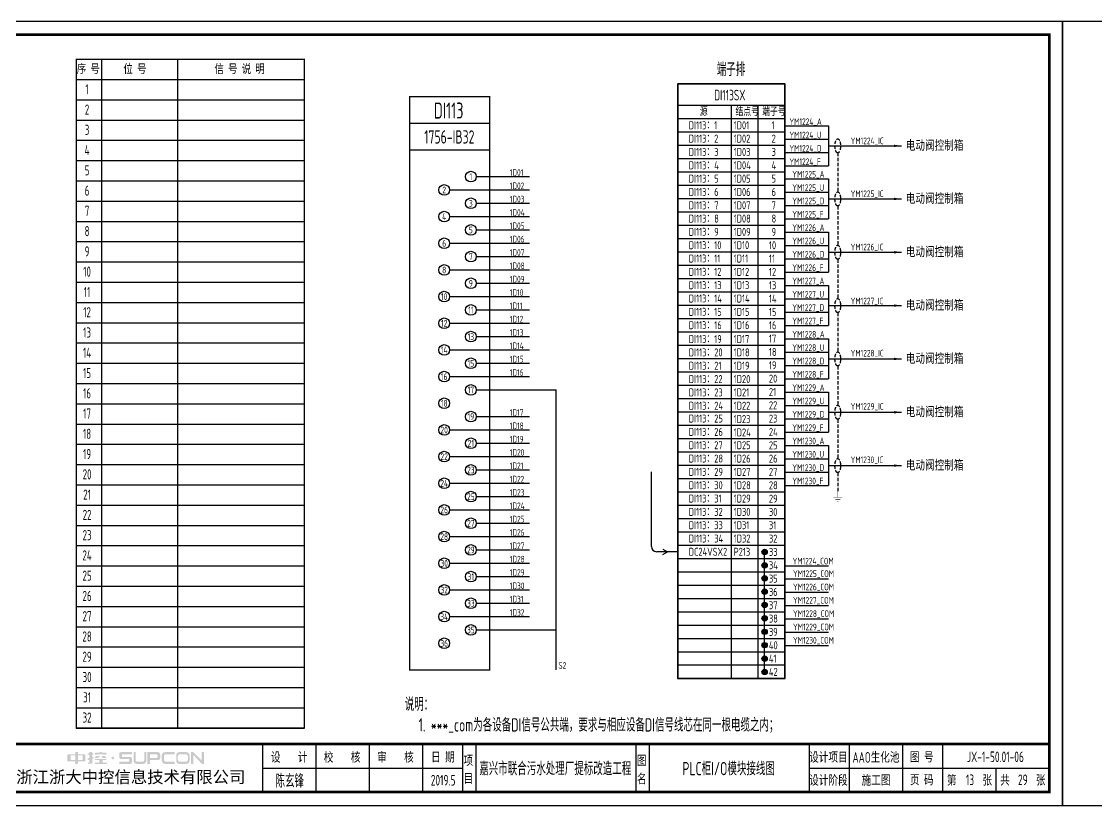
# Model space of a CAD drawing. Header units: millimetres. Extents: x 30557 to 235556, y -116603 to -73383.
# Drawn here: x 59918 to 63948, y -83077 to -80137 of the extents above; entities that cross this region are included whole.
import ezdxf
from ezdxf.enums import TextEntityAlignment as Align

# ---------------------------------------------------------------- set-up
doc = ezdxf.new("R2010")
doc.units = ezdxf.units.MM
doc.linetypes.add('DASHED2', pattern=[0.375, 0.25, -0.125])
doc.layers.add('1', color=3, linetype='Continuous')
doc.layers.add('符号层', color=3, linetype='Continuous')
doc.layers.add('_Drawing', color=7, linetype='Continuous', lineweight=25)
doc.styles.add('supcon', font='sceie.shx', dxfattribs={"width": 0.75, "height": 40, "bigfont": 'sceic.shx'})
doc.styles.add('Title', font='', dxfattribs={"height": 45})
doc.styles.get('Title').set_extended_font_data('SimHei')

# ---------------------------------------------------------------- blocks, each defined once
blk = doc.blocks.new('中控·SUPCON')
at = {"linetype": 'Continuous'}
h = blk.add_hatch(color=2, dxfattribs=at)
h.dxf.hatch_style = 1
h.paths.add_polyline_path([(34, 33), (20, 33), (20, 37), (15, 37), (15, 36), (15, 33), (0, 33), (0, 20), (13, 20), (15, 20), (15, 15), (20, 15), (20, 20), (22, 20), (34, 20)])
h.paths.add_polyline_path([(20, 30), (20, 31), (29, 31), (29, 22), (20, 22)], flags=16)
h.paths.add_polyline_path([(15, 30), (15, 22), (6, 22), (6, 31), (15, 31)], flags=16)
h.paths.add_polyline_path([(47, 32), (49, 32), (49, 35), (47, 35), (47, 37), (41, 37), (41, 35), (38, 35), (38, 32), (41, 32), (41, 25.8), (38, 25), (38, 22), (41, 22.8), (41, 18.3), (39, 17), (39, 15), (47, 16), (47, 24.5), (49, 25), (49, 28), (47, 27.5)])
h.paths.add_polyline_path([(61, 30), (55, 30), (52, 28), (52, 26), (58, 26)])
h.paths.add_polyline_path([(73, 28), (71, 28), (70, 30), (64, 30), (66, 26), (73, 26)])
h.paths.add_polyline_path([(73, 36), (64.6, 36), (64.6, 37), (60.4, 37), (60.4, 36), (52, 36), (52, 32), (56.8, 32), (56.8, 33.1), (68.2, 33.1), (68.2, 32), (73, 32)])
h.paths.add_polyline_path([(66, 22), (73, 22), (73, 24), (52, 24), (52, 22), (60, 22), (60, 17), (52, 17), (52, 15), (74, 15), (74, 17), (66, 17)])
h.paths.add_polyline_path([(82.7, 26.1, 1), (87.6, 26.1, 1)])
h.paths.add_polyline_path([(118, 28), (103.5, 28, -0.414214), (102.5, 29), (102.5, 32, -0.414214), (103.5, 33), (121, 33), (121, 37), (100.5, 37, 0.414214), (97.5, 34), (97.5, 27, 0.414214), (100.5, 24), (115, 24, -0.414214), (116, 23), (116, 20, -0.414214), (115, 19), (97.5, 19), (97.5, 15), (118, 15, 0.414214), (121, 18), (121, 25, 0.414214)])
h.paths.add_polyline_path([(128, 37), (124, 37), (124, 36), (124, 21, 0.414214), (130, 15), (142, 15, 0.414214), (148, 21), (148, 37), (144, 37), (144, 22, -0.414214), (141, 19), (131, 19, -0.414214), (128, 22)])
h.paths.add_polyline_path([(174, 26), (174, 33, 0.414214), (170, 37), (150, 37), (150, 36), (150, 15), (155, 15), (155, 22), (170, 22, 0.414214)])
h.paths.add_polyline_path([(167, 26), (155, 26), (155, 33), (167, 33, -0.414214), (169, 31), (169, 28, -0.414214)], flags=16)
h.paths.add_polyline_path([(201, 19), (185, 19, -0.414214), (181, 23), (181, 29, -0.414214), (185, 33), (201, 33), (201, 37), (183, 37, 0.414214), (177, 31), (177, 21, 0.414214), (183, 15), (201, 15)])
h.paths.add_polyline_path([(229, 21), (229, 31, 0.414214), (223, 37), (210, 37, 0.414214), (204, 31), (204, 21, 0.414214), (210, 15), (223, 15, 0.414214)])
h.paths.add_polyline_path([(207, 23), (207, 29, -0.414214), (211, 33), (222, 33, -0.414214), (226, 29), (226, 23, -0.414214), (222, 19), (211, 19, -0.414214)], flags=16)
h.paths.add_polyline_path([(236, 32.1), (252, 15), (256, 15), (256, 37), (252, 37), (252, 21), (236, 37), (232, 37), (232, 36), (232, 15), (236, 15)])
h = blk.add_hatch(color=2, dxfattribs=at)
h.dxf.hatch_style = 1
h.paths.add_polyline_path([(34, 33), (20, 33), (20, 37), (15, 37), (15, 36), (15, 33), (0, 33), (0, 20), (13, 20), (15, 20), (15, 15), (20, 15), (20, 20), (22, 20), (34, 20)])
h.paths.add_polyline_path([(20, 30), (20, 31), (29, 31), (29, 22), (20, 22)], flags=16)
h.paths.add_polyline_path([(15, 30), (15, 22), (6, 22), (6, 31), (15, 31)], flags=16)
h.paths.add_polyline_path([(47, 32), (49, 32), (49, 35), (47, 35), (47, 37), (41, 37), (41, 35), (38, 35), (38, 32), (41, 32), (41, 25.8), (38, 25), (38, 22), (41, 22.8), (41, 18.3), (39, 17), (39, 15), (47, 16), (47, 24.5), (49, 25), (49, 28), (47, 27.5)])
h.paths.add_polyline_path([(61, 30), (55, 30), (52, 28), (52, 26), (58, 26)])
h.paths.add_polyline_path([(73, 28), (71, 28), (70, 30), (64, 30), (66, 26), (73, 26)])
h.paths.add_polyline_path([(73, 36), (64.6, 36), (64.6, 37), (60.4, 37), (60.4, 36), (52, 36), (52, 32), (56.8, 32), (56.8, 33.1), (68.2, 33.1), (68.2, 32), (73, 32)])
h.paths.add_polyline_path([(66, 22), (73, 22), (73, 24), (52, 24), (52, 22), (60, 22), (60, 17), (52, 17), (52, 15), (74, 15), (74, 17), (66, 17)])
h.paths.add_polyline_path([(82.7, 26.1, 1), (87.6, 26.1, 1)])
h.paths.add_polyline_path([(118, 28), (103.5, 28, -0.414214), (102.5, 29), (102.5, 32, -0.414214), (103.5, 33), (121, 33), (121, 37), (100.5, 37, 0.414214), (97.5, 34), (97.5, 27, 0.414214), (100.5, 24), (115, 24, -0.414214), (116, 23), (116, 20, -0.414214), (115, 19), (97.5, 19), (97.5, 15), (118, 15, 0.414214), (121, 18), (121, 25, 0.414214)])
h.paths.add_polyline_path([(128, 37), (124, 37), (124, 36), (124, 21, 0.414214), (130, 15), (142, 15, 0.414214), (148, 21), (148, 37), (144, 37), (144, 22, -0.414214), (141, 19), (131, 19, -0.414214), (128, 22)])
h.paths.add_polyline_path([(174, 26), (174, 33, 0.414214), (170, 37), (150, 37), (150, 36), (150, 15), (155, 15), (155, 22), (170, 22, 0.414214)])
h.paths.add_polyline_path([(167, 26), (155, 26), (155, 33), (167, 33, -0.414214), (169, 31), (169, 28, -0.414214)], flags=16)
h.paths.add_polyline_path([(201, 19), (185, 19, -0.414214), (181, 23), (181, 29, -0.414214), (185, 33), (201, 33), (201, 37), (183, 37, 0.414214), (177, 31), (177, 21, 0.414214), (183, 15), (201, 15)])
h.paths.add_polyline_path([(229, 21), (229, 31, 0.414214), (223, 37), (210, 37, 0.414214), (204, 31), (204, 21, 0.414214), (210, 15), (223, 15, 0.414214)])
h.paths.add_polyline_path([(207, 23), (207, 29, -0.414214), (211, 33), (222, 33, -0.414214), (226, 29), (226, 23, -0.414214), (222, 19), (211, 19, -0.414214)], flags=16)
h.paths.add_polyline_path([(236, 32.1), (252, 15), (256, 15), (256, 37), (252, 37), (252, 21), (236, 37), (232, 37), (232, 36), (232, 15), (236, 15)])
h = blk.add_hatch(color=2, dxfattribs=at)
h.dxf.hatch_style = 1
h.paths.add_polyline_path([(34, 33), (20, 33), (20, 37), (15, 37), (15, 36), (15, 33), (0, 33), (0, 20), (13, 20), (15, 20), (15, 15), (20, 15), (20, 20), (22, 20), (34, 20)])
h.paths.add_polyline_path([(20, 30), (20, 31), (29, 31), (29, 22), (20, 22)], flags=16)
h.paths.add_polyline_path([(15, 30), (15, 22), (6, 22), (6, 31), (15, 31)], flags=16)
h.paths.add_polyline_path([(47, 32), (49, 32), (49, 35), (47, 35), (47, 37), (41, 37), (41, 35), (38, 35), (38, 32), (41, 32), (41, 25.8), (38, 25), (38, 22), (41, 22.8), (41, 18.3), (39, 17), (39, 15), (47, 16), (47, 24.5), (49, 25), (49, 28), (47, 27.5)])
h.paths.add_polyline_path([(61, 30), (55, 30), (52, 28), (52, 26), (58, 26)])
h.paths.add_polyline_path([(73, 28), (71, 28), (70, 30), (64, 30), (66, 26), (73, 26)])
h.paths.add_polyline_path([(73, 36), (64.6, 36), (64.6, 37), (60.4, 37), (60.4, 36), (52, 36), (52, 32), (56.8, 32), (56.8, 33.1), (68.2, 33.1), (68.2, 32), (73, 32)])
h.paths.add_polyline_path([(66, 22), (73, 22), (73, 24), (52, 24), (52, 22), (60, 22), (60, 17), (52, 17), (52, 15), (74, 15), (74, 17), (66, 17)])
h.paths.add_polyline_path([(82.7, 26.1, 1), (87.6, 26.1, 1)])
h.paths.add_polyline_path([(118, 28), (103.5, 28, -0.414214), (102.5, 29), (102.5, 32, -0.414214), (103.5, 33), (121, 33), (121, 37), (100.5, 37, 0.414214), (97.5, 34), (97.5, 27, 0.414214), (100.5, 24), (115, 24, -0.414214), (116, 23), (116, 20, -0.414214), (115, 19), (97.5, 19), (97.5, 15), (118, 15, 0.414214), (121, 18), (121, 25, 0.414214)])
h.paths.add_polyline_path([(128, 37), (124, 37), (124, 36), (124, 21, 0.414214), (130, 15), (142, 15, 0.414214), (148, 21), (148, 37), (144, 37), (144, 22, -0.414214), (141, 19), (131, 19, -0.414214), (128, 22)])
h.paths.add_polyline_path([(174, 26), (174, 33, 0.414214), (170, 37), (150, 37), (150, 36), (150, 15), (155, 15), (155, 22), (170, 22, 0.414214)])
h.paths.add_polyline_path([(167, 26), (155, 26), (155, 33), (167, 33, -0.414214), (169, 31), (169, 28, -0.414214)], flags=16)
h.paths.add_polyline_path([(201, 19), (185, 19, -0.414214), (181, 23), (181, 29, -0.414214), (185, 33), (201, 33), (201, 37), (183, 37, 0.414214), (177, 31), (177, 21, 0.414214), (183, 15), (201, 15)])
h.paths.add_polyline_path([(229, 21), (229, 31, 0.414214), (223, 37), (210, 37, 0.414214), (204, 31), (204, 21, 0.414214), (210, 15), (223, 15, 0.414214)])
h.paths.add_polyline_path([(207, 23), (207, 29, -0.414214), (211, 33), (222, 33, -0.414214), (226, 29), (226, 23, -0.414214), (222, 19), (211, 19, -0.414214)], flags=16)
h.paths.add_polyline_path([(236, 32.1), (252, 15), (256, 15), (256, 37), (252, 37), (252, 21), (236, 37), (232, 37), (232, 36), (232, 15), (236, 15)])
h = blk.add_hatch(color=2, dxfattribs=at)
h.dxf.hatch_style = 1
h.paths.add_polyline_path([(34, 33), (20, 33), (20, 37), (15, 37), (15, 36), (15, 33), (0, 33), (0, 20), (13, 20), (15, 20), (15, 15), (20, 15), (20, 20), (22, 20), (34, 20)])
h.paths.add_polyline_path([(20, 30), (20, 31), (29, 31), (29, 22), (20, 22)], flags=16)
h.paths.add_polyline_path([(15, 30), (15, 22), (6, 22), (6, 31), (15, 31)], flags=16)
h.paths.add_polyline_path([(47, 32), (49, 32), (49, 35), (47, 35), (47, 37), (41, 37), (41, 35), (38, 35), (38, 32), (41, 32), (41, 25.8), (38, 25), (38, 22), (41, 22.8), (41, 18.3), (39, 17), (39, 15), (47, 16), (47, 24.5), (49, 25), (49, 28), (47, 27.5)])
h.paths.add_polyline_path([(61, 30), (55, 30), (52, 28), (52, 26), (58, 26)])
h.paths.add_polyline_path([(73, 28), (71, 28), (70, 30), (64, 30), (66, 26), (73, 26)])
h.paths.add_polyline_path([(73, 36), (64.6, 36), (64.6, 37), (60.4, 37), (60.4, 36), (52, 36), (52, 32), (56.8, 32), (56.8, 33.1), (68.2, 33.1), (68.2, 32), (73, 32)])
h.paths.add_polyline_path([(66, 22), (73, 22), (73, 24), (52, 24), (52, 22), (60, 22), (60, 17), (52, 17), (52, 15), (74, 15), (74, 17), (66, 17)])
h.paths.add_polyline_path([(82.7, 26.1, 1), (87.6, 26.1, 1)])
h.paths.add_polyline_path([(118, 28), (103.5, 28, -0.414214), (102.5, 29), (102.5, 32, -0.414214), (103.5, 33), (121, 33), (121, 37), (100.5, 37, 0.414214), (97.5, 34), (97.5, 27, 0.414214), (100.5, 24), (115, 24, -0.414214), (116, 23), (116, 20, -0.414214), (115, 19), (97.5, 19), (97.5, 15), (118, 15, 0.414214), (121, 18), (121, 25, 0.414214)])
h.paths.add_polyline_path([(128, 37), (124, 37), (124, 36), (124, 21, 0.414214), (130, 15), (142, 15, 0.414214), (148, 21), (148, 37), (144, 37), (144, 22, -0.414214), (141, 19), (131, 19, -0.414214), (128, 22)])
h.paths.add_polyline_path([(174, 26), (174, 33, 0.414214), (170, 37), (150, 37), (150, 36), (150, 15), (155, 15), (155, 22), (170, 22, 0.414214)])
h.paths.add_polyline_path([(167, 26), (155, 26), (155, 33), (167, 33, -0.414214), (169, 31), (169, 28, -0.414214)], flags=16)
h.paths.add_polyline_path([(201, 19), (185, 19, -0.414214), (181, 23), (181, 29, -0.414214), (185, 33), (201, 33), (201, 37), (183, 37, 0.414214), (177, 31), (177, 21, 0.414214), (183, 15), (201, 15)])
h.paths.add_polyline_path([(229, 21), (229, 31, 0.414214), (223, 37), (210, 37, 0.414214), (204, 31), (204, 21, 0.414214), (210, 15), (223, 15, 0.414214)])
h.paths.add_polyline_path([(207, 23), (207, 29, -0.414214), (211, 33), (222, 33, -0.414214), (226, 29), (226, 23, -0.414214), (222, 19), (211, 19, -0.414214)], flags=16)
h.paths.add_polyline_path([(236, 32.1), (252, 15), (256, 15), (256, 37), (252, 37), (252, 21), (236, 37), (232, 37), (232, 36), (232, 15), (236, 15)])
h = blk.add_hatch(color=2, dxfattribs=at)
h.dxf.hatch_style = 1
h.paths.add_polyline_path([(34, 33), (20, 33), (20, 37), (15, 37), (15, 36), (15, 33), (0, 33), (0, 20), (13, 20), (15, 20), (15, 15), (20, 15), (20, 20), (22, 20), (34, 20)])
h.paths.add_polyline_path([(20, 30), (20, 31), (29, 31), (29, 22), (20, 22)], flags=16)
h.paths.add_polyline_path([(15, 30), (15, 22), (6, 22), (6, 31), (15, 31)], flags=16)
h.paths.add_polyline_path([(47, 32), (49, 32), (49, 35), (47, 35), (47, 37), (41, 37), (41, 35), (38, 35), (38, 32), (41, 32), (41, 25.8), (38, 25), (38, 22), (41, 22.8), (41, 18.3), (39, 17), (39, 15), (47, 16), (47, 24.5), (49, 25), (49, 28), (47, 27.5)])
h.paths.add_polyline_path([(61, 30), (55, 30), (52, 28), (52, 26), (58, 26)])
h.paths.add_polyline_path([(73, 28), (71, 28), (70, 30), (64, 30), (66, 26), (73, 26)])
h.paths.add_polyline_path([(73, 36), (64.6, 36), (64.6, 37), (60.4, 37), (60.4, 36), (52, 36), (52, 32), (56.8, 32), (56.8, 33.1), (68.2, 33.1), (68.2, 32), (73, 32)])
h.paths.add_polyline_path([(66, 22), (73, 22), (73, 24), (52, 24), (52, 22), (60, 22), (60, 17), (52, 17), (52, 15), (74, 15), (74, 17), (66, 17)])
h.paths.add_polyline_path([(82.7, 26.1, 1), (87.6, 26.1, 1)])
h.paths.add_polyline_path([(118, 28), (103.5, 28, -0.414214), (102.5, 29), (102.5, 32, -0.414214), (103.5, 33), (121, 33), (121, 37), (100.5, 37, 0.414214), (97.5, 34), (97.5, 27, 0.414214), (100.5, 24), (115, 24, -0.414214), (116, 23), (116, 20, -0.414214), (115, 19), (97.5, 19), (97.5, 15), (118, 15, 0.414214), (121, 18), (121, 25, 0.414214)])
h.paths.add_polyline_path([(128, 37), (124, 37), (124, 36), (124, 21, 0.414214), (130, 15), (142, 15, 0.414214), (148, 21), (148, 37), (144, 37), (144, 22, -0.414214), (141, 19), (131, 19, -0.414214), (128, 22)])
h.paths.add_polyline_path([(174, 26), (174, 33, 0.414214), (170, 37), (150, 37), (150, 36), (150, 15), (155, 15), (155, 22), (170, 22, 0.414214)])
h.paths.add_polyline_path([(167, 26), (155, 26), (155, 33), (167, 33, -0.414214), (169, 31), (169, 28, -0.414214)], flags=16)
h.paths.add_polyline_path([(201, 19), (185, 19, -0.414214), (181, 23), (181, 29, -0.414214), (185, 33), (201, 33), (201, 37), (183, 37, 0.414214), (177, 31), (177, 21, 0.414214), (183, 15), (201, 15)])
h.paths.add_polyline_path([(229, 21), (229, 31, 0.414214), (223, 37), (210, 37, 0.414214), (204, 31), (204, 21, 0.414214), (210, 15), (223, 15, 0.414214)])
h.paths.add_polyline_path([(207, 23), (207, 29, -0.414214), (211, 33), (222, 33, -0.414214), (226, 29), (226, 23, -0.414214), (222, 19), (211, 19, -0.414214)], flags=16)
h.paths.add_polyline_path([(236, 32.1), (252, 15), (256, 15), (256, 37), (252, 37), (252, 21), (236, 37), (232, 37), (232, 36), (232, 15), (236, 15)])
h = blk.add_hatch(color=2, dxfattribs=at)
h.dxf.hatch_style = 1
h.paths.add_polyline_path([(34, 33), (20, 33), (20, 37), (15, 37), (15, 36), (15, 33), (0, 33), (0, 20), (13, 20), (15, 20), (15, 15), (20, 15), (20, 20), (22, 20), (34, 20)])
h.paths.add_polyline_path([(20, 30), (20, 31), (29, 31), (29, 22), (20, 22)], flags=16)
h.paths.add_polyline_path([(15, 30), (15, 22), (6, 22), (6, 31), (15, 31)], flags=16)
h.paths.add_polyline_path([(47, 32), (49, 32), (49, 35), (47, 35), (47, 37), (41, 37), (41, 35), (38, 35), (38, 32), (41, 32), (41, 25.8), (38, 25), (38, 22), (41, 22.8), (41, 18.3), (39, 17), (39, 15), (47, 16), (47, 24.5), (49, 25), (49, 28), (47, 27.5)])
h.paths.add_polyline_path([(61, 30), (55, 30), (52, 28), (52, 26), (58, 26)])
h.paths.add_polyline_path([(73, 28), (71, 28), (70, 30), (64, 30), (66, 26), (73, 26)])
h.paths.add_polyline_path([(73, 36), (64.6, 36), (64.6, 37), (60.4, 37), (60.4, 36), (52, 36), (52, 32), (56.8, 32), (56.8, 33.1), (68.2, 33.1), (68.2, 32), (73, 32)])
h.paths.add_polyline_path([(66, 22), (73, 22), (73, 24), (52, 24), (52, 22), (60, 22), (60, 17), (52, 17), (52, 15), (74, 15), (74, 17), (66, 17)])
h.paths.add_polyline_path([(82.7, 26.1, 1), (87.6, 26.1, 1)])
h.paths.add_polyline_path([(118, 28), (103.5, 28, -0.414214), (102.5, 29), (102.5, 32, -0.414214), (103.5, 33), (121, 33), (121, 37), (100.5, 37, 0.414214), (97.5, 34), (97.5, 27, 0.414214), (100.5, 24), (115, 24, -0.414214), (116, 23), (116, 20, -0.414214), (115, 19), (97.5, 19), (97.5, 15), (118, 15, 0.414214), (121, 18), (121, 25, 0.414214)])
h.paths.add_polyline_path([(128, 37), (124, 37), (124, 36), (124, 21, 0.414214), (130, 15), (142, 15, 0.414214), (148, 21), (148, 37), (144, 37), (144, 22, -0.414214), (141, 19), (131, 19, -0.414214), (128, 22)])
h.paths.add_polyline_path([(174, 26), (174, 33, 0.414214), (170, 37), (150, 37), (150, 36), (150, 15), (155, 15), (155, 22), (170, 22, 0.414214)])
h.paths.add_polyline_path([(167, 26), (155, 26), (155, 33), (167, 33, -0.414214), (169, 31), (169, 28, -0.414214)], flags=16)
h.paths.add_polyline_path([(201, 19), (185, 19, -0.414214), (181, 23), (181, 29, -0.414214), (185, 33), (201, 33), (201, 37), (183, 37, 0.414214), (177, 31), (177, 21, 0.414214), (183, 15), (201, 15)])
h.paths.add_polyline_path([(229, 21), (229, 31, 0.414214), (223, 37), (210, 37, 0.414214), (204, 31), (204, 21, 0.414214), (210, 15), (223, 15, 0.414214)])
h.paths.add_polyline_path([(207, 23), (207, 29, -0.414214), (211, 33), (222, 33, -0.414214), (226, 29), (226, 23, -0.414214), (222, 19), (211, 19, -0.414214)], flags=16)
h.paths.add_polyline_path([(236, 32.1), (252, 15), (256, 15), (256, 37), (252, 37), (252, 21), (236, 37), (232, 37), (232, 36), (232, 15), (236, 15)])
blk = doc.blocks.new('supcon图框')
at = {"linetype": 'Continuous'}
for p, q in [((6145.7, 4361.7), (1987.7, 4361.7)), ((1987.7, 4361.7), (1987.7, 1421.7)), ((6145.7, 1421.7), (6145.7, 4361.7)), ((1987.7, 1421.7), (6145.7, 1421.7))]:
    blk.add_line(p, q, dxfattribs=at)
for p, q in [((3145.7, 1651.7), (3145.7, 1471.7)), ((3345.7, 1651.7), (3345.7, 1471.7)), ((3545.7, 1651.7), (3545.7, 1471.7)), ((3745.7, 1651.7), (3745.7, 1471.7)), ((3895.7, 1651.7), (3895.7, 1471.7)), ((3945.7, 1651.7), (3945.7, 1471.7)), ((4545.7, 1651.7), (4545.7, 1471.7)), ((4595.7, 1651.7), (4595.7, 1471.7)), ((5195.7, 1651.7), (5195.7, 1471.7)), ((5345.7, 1651.7), (5345.7, 1471.7)), ((5545.7, 1651.7), (5545.7, 1471.7)), ((5695.7, 1651.7), (5695.7, 1471.7)), ((3145.7, 1561.7), (3895.7, 1561.7)), ((5195.7, 1561.7), (6095.7, 1561.7)), ((5895.7, 1561.7), (5895.7, 1471.7))]:
    blk.add_line(p, q)
at = {"linetype": 'Continuous', "const_width": 10}
blk.add_lwpolyline([(2195.7, 4311.7), (6095.7, 4311.7), (6095.7, 1471.7), (2195.7, 1471.7)], close=True, dxfattribs=at)
blk.add_lwpolyline([(2195.7, 1651.7), (6095.7, 1651.7)], dxfattribs=at)
at = {"linetype": 'Continuous', "xscale": 2, "yscale": 2, "zscale": 2}
blk.add_blockref('中控·SUPCON', (2414.6, 1547.7), dxfattribs=at)
at = {"style": 'supcon', "width": 0.75}
for s, p in [('设    计', (3246.2, 1604.2)), ('校    核', (3444.8, 1604.2)), ('审    核', (3644.5, 1604.2)), ('日 期', (3822.5, 1604.2)), ('设计项目', (5268, 1604.2)), ('图 号', (5618, 1604.2)), ('项', (3918.2, 1590.7)), ('图', (4568.2, 1590.7)), ('目', (3918.2, 1522.9)), ('名', (4568.2, 1522.9)), ('设计阶段', (5268, 1518.1)), ('施工图', (5446.5, 1518.1)), ('页 码', (5618, 1518.1)), ('第      张', (5797, 1518.1)), ('共      张', (5997, 1518.1))]:
    blk.add_text(s, height=40, dxfattribs=at).set_placement(p, align=Align.MIDDLE)
at = {"style": 'Title'}
blk.add_text('浙江浙大中控信息技术有限公司', height=45, dxfattribs=at).set_placement((2222.8, 1506.2))
blk = doc.blocks.new('DI端子_42')
at = {"lineweight": -3}
h = blk.add_hatch(color=256, dxfattribs=at)
h.dxf.hatch_style = 1
h.paths.add_polyline_path([(10680.5, 453.6, 1), (10660.5, 453.6, 1)])
h = blk.add_hatch(color=256, dxfattribs=at)
h.dxf.hatch_style = 1
h.paths.add_polyline_path([(10680.5, 403.6, 1), (10660.5, 403.6, 1)])
h = blk.add_hatch(color=256, dxfattribs=at)
h.dxf.hatch_style = 1
h.paths.add_polyline_path([(10680.5, 354.9, 1), (10660.5, 354.9, 1)])
h = blk.add_hatch(color=256, dxfattribs=at)
h.dxf.hatch_style = 1
h.paths.add_polyline_path([(10680.5, 304.9, 1), (10660.5, 304.9, 1)])
h = blk.add_hatch(color=256, dxfattribs=at)
h.dxf.hatch_style = 1
h.paths.add_polyline_path([(10680.5, 254.2, 1), (10660.5, 254.2, 1)])
h = blk.add_hatch(color=256, dxfattribs=at)
h.dxf.hatch_style = 1
h.paths.add_polyline_path([(10680.5, 204.2, 1), (10660.5, 204.2, 1)])
h = blk.add_hatch(color=256, dxfattribs=at)
h.dxf.hatch_style = 1
h.paths.add_polyline_path([(10680.5, 153.8, 1), (10660.5, 153.8, 1)])
h = blk.add_hatch(color=256, dxfattribs=at)
h.dxf.hatch_style = 1
h.paths.add_polyline_path([(10680.5, 103.8, 1), (10660.5, 103.8, 1)])
h = blk.add_hatch(color=256, dxfattribs=at)
h.dxf.hatch_style = 1
h.paths.add_polyline_path([(10680.5, 53.5, 1), (10660.5, 53.5, 1)])
h = blk.add_hatch(color=256, dxfattribs=at)
h.dxf.hatch_style = 1
h.paths.add_polyline_path([(10680.5, 3.5, 1), (10660.5, 3.5, 1)])
for p, q in [((10345.5, 2208.8), (10345.5, 78.8)), ((10745.5, 2208.8), (10345.5, 2208.8)), ((10745.5, 78.8), (10745.5, 2208.8)), ((10545.5, 2128.8), (10545.5, 78.8)), ((10645.5, 2128.8), (10645.5, 78.8)), ((10345.5, 2078.8), (10745.5, 2078.8)), ((10345.5, 2028.8), (10745.5, 2028.8)), ((10345.5, 1978.8), (10745.5, 1978.8)), ((10345.5, 1928.8), (10745.5, 1928.8)), ((10345.5, 1878.8), (10745.5, 1878.8)), ((10345.5, 1828.8), (10745.5, 1828.8)), ((10345.5, 1778.8), (10745.5, 1778.8)), ((10345.5, 1728.8), (10745.5, 1728.8)), ((10345.5, 1678.8), (10745.5, 1678.8)), ((10345.5, 1628.8), (10745.5, 1628.8)), ((10345.5, 1578.8), (10745.5, 1578.8)), ((10345.5, 1528.8), (10745.5, 1528.8)), ((10345.5, 1478.8), (10745.5, 1478.8)), ((10345.5, 1428.8), (10745.5, 1428.8)), ((10345.5, 1378.8), (10745.5, 1378.8)), ((10345.5, 1328.8), (10745.5, 1328.8)), ((10345.5, 1278.8), (10745.5, 1278.8)), ((10345.5, 1228.8), (10745.5, 1228.8)), ((10345.5, 1178.8), (10745.5, 1178.8)), ((10345.5, 1128.8), (10745.5, 1128.8)), ((10345.5, 1078.8), (10745.5, 1078.8)), ((10345.5, 1028.8), (10745.5, 1028.8)), ((10345.5, 978.8), (10745.5, 978.8)), ((10345.5, 928.8), (10745.5, 928.8)), ((10345.5, 878.8), (10745.5, 878.8)), ((10345.5, 828.8), (10745.5, 828.8)), ((10345.5, 778.8), (10745.5, 778.8)), ((10345.5, 728.8), (10745.5, 728.8)), ((10345.5, 678.8), (10745.5, 678.8)), ((10345.5, 628.8), (10745.5, 628.8)), ((10345.5, 578.8), (10745.5, 578.8)), ((10345.5, 528.8), (10745.5, 528.8)), ((10345.5, 478.8), (10745.5, 478.8)), ((10345.5, 428.8), (10745.5, 428.8)), ((10345.5, 378.8), (10745.5, 378.8)), ((10345.5, 328.8), (10745.5, 328.8)), ((10345.5, 278.8), (10745.5, 278.8)), ((10345.5, 228.8), (10745.5, 228.8)), ((10345.5, 178.8), (10745.5, 178.8)), ((10345.5, 128.8), (10745.5, 128.8))]:
    blk.add_line(p, q, dxfattribs=at)
for p, q in [((10345.5, 2208.8), (10745.5, 2208.8)), ((10345.5, -21.2), (10345.5, 2208.8)), ((10745.5, 2208.8), (10745.5, -21.2)), ((10670, 2.9), (10670, 454.3)), ((10345.5, 78.8), (10745.5, 78.8)), ((10345.5, 28.8), (10345.5, 78.8)), ((10545.5, 78.8), (10545.5, -21.2)), ((10645.5, 78.8), (10645.5, -21.2)), ((10745.5, 78.8), (10745.5, 28.8)), ((10745.5, 28.8), (10345.5, 28.8)), ((10345.5, -21.2), (10345.5, 28.8)), ((10745.5, 28.8), (10745.5, -21.2)), ((10745.5, -21.2), (10345.5, -21.2)), ((10745.5, -21.2), (10345.5, -21.2))]:
    blk.add_line(p, q)
at = {"const_width": 5}
blk.add_lwpolyline([(10345.5, 2208.8), (10745.5, 2208.8), (10745.5, -21.2), (10345.5, -21.2), (10345.5, 2208.8)], dxfattribs=at)
at = {"lineweight": -3, "const_width": 5}
blk.add_lwpolyline([(10345.5, 2128.8), (10745.5, 2128.8)], dxfattribs=at)
at = {"lineweight": -3}
for centre in [(10670.5, 453.6), (10670.5, 403.6), (10670.5, 354.9), (10670.5, 304.9), (10670.5, 254.2), (10670.5, 204.2), (10670.5, 153.8), (10670.5, 103.8), (10670.5, 53.5), (10670.5, 3.5)]:
    blk.add_circle(centre, 10, dxfattribs=at)
at = {"color": 7, "style": 'supcon', "width": 0.75}
for s, p in [('源', (10427.3, 2088.6)), ('结点号', (10561.2, 2088.6)), ('端子号', (10661.2, 2088.6)), ('1', (10696.4, 2038.6)), ('2', (10696.4, 1988.6)), ('3', (10696.4, 1938.6)), ('4', (10696.4, 1888.6)), ('5', (10696.4, 1838.6)), ('6', (10696.4, 1788.6)), ('7', (10696.4, 1738.6)), ('8', (10696.4, 1688.6)), ('9', (10696.4, 1638.6)), ('10', (10686.4, 1588.6)), ('11', (10686.4, 1538.6)), ('12', (10686.4, 1488.6)), ('13', (10686.4, 1438.6)), ('14', (10686.4, 1388.6)), ('15', (10686.4, 1338.6)), ('16', (10686.4, 1288.6)), ('17', (10686.4, 1238.6)), ('18', (10686.4, 1188.6)), ('19', (10686.4, 1138.6)), ('20', (10686.4, 1088.6)), ('21', (10686.4, 1038.6)), ('22', (10686.4, 988.6)), ('23', (10686.4, 938.6)), ('24', (10686.4, 888.6)), ('25', (10686.4, 838.6)), ('26', (10686.4, 788.6)), ('27', (10686.4, 738.6)), ('28', (10686.4, 688.6)), ('29', (10686.4, 638.6)), ('30', (10686.4, 588.6)), ('31', (10686.4, 538.6)), ('32', (10686.4, 488.6)), ('33', (10686.4, 438.6)), ('34', (10686.4, 388.6)), ('35', (10686.4, 338.6)), ('36', (10686.4, 288.6)), ('37', (10686.4, 238.6)), ('38', (10686.4, 188.6)), ('39', (10686.4, 138.6)), ('40', (10686.4, 88.6)), ('41', (10686.4, 38.6)), ('42', (10686.4, -11.2))]:
    blk.add_text(s, height=30, dxfattribs=at).set_placement(p)
blk = doc.blocks.new('1756-IB32')
at = {"linetype": 'Continuous'}
for p, q in [((13409.3, 32239.5), (13609.3, 32239.5)), ((13309.3, 32189.5), (13609.3, 32189.5)), ((13409.3, 32139.5), (13609.3, 32139.5)), ((13309.3, 32089.5), (13609.3, 32089.5)), ((13409.3, 32039.5), (13609.3, 32039.5)), ((13309.3, 31989.5), (13609.3, 31989.5)), ((13409.3, 31939.5), (13609.3, 31939.5)), ((13309.3, 31889.5), (13609.3, 31889.5)), ((13409.3, 31839.5), (13609.3, 31839.5)), ((13309.3, 31789.5), (13609.3, 31789.5)), ((13409.3, 31739.5), (13609.3, 31739.5)), ((13309.3, 31689.5), (13609.3, 31689.5)), ((13409.3, 31639.5), (13609.3, 31639.5)), ((13309.3, 31589.5), (13609.3, 31589.5)), ((13409.3, 31539.5), (13609.3, 31539.5)), ((13309.3, 31489.5), (13609.3, 31489.5)), ((13409.3, 31339.5), (13609.3, 31339.5)), ((13309.3, 31289.5), (13609.3, 31289.5)), ((13409.3, 31239.5), (13609.3, 31239.5)), ((13309.3, 31189.5), (13609.3, 31189.5)), ((13409.3, 31139.5), (13609.3, 31139.5)), ((13309.3, 31089.5), (13609.3, 31089.5)), ((13409.3, 31039.5), (13609.3, 31039.5)), ((13309.3, 30989.5), (13609.3, 30989.5)), ((13409.3, 30939.5), (13609.3, 30939.5)), ((13309.3, 30889.5), (13609.3, 30889.5)), ((13409.3, 30839.5), (13609.3, 30839.5)), ((13309.3, 30789.5), (13609.3, 30789.5)), ((13409.3, 30739.5), (13609.3, 30739.5)), ((13309.3, 30689.5), (13609.3, 30689.5)), ((13409.3, 30639.5), (13609.3, 30639.5)), ((13309.3, 30589.5), (13609.3, 30589.5))]:
    blk.add_line(p, q, dxfattribs=at)
at = {"color": 5, "linetype": 'Continuous'}
for p, q in [((13409.3, 31439.5), (13709.3, 31439.5)), ((13709.3, 30389.5), (13709.3, 31439.5)), ((13409.3, 30539.5), (13709.3, 30539.5))]:
    blk.add_line(p, q, dxfattribs=at)
at = {"linetype": 'Continuous', "const_width": 5}
blk.add_lwpolyline([(13159.3, 32539.5), (13459.3, 32539.5), (13459.3, 30389.5), (13159.3, 30389.5)], close=True, dxfattribs=at)
for points in [[(13159.3, 32439.5), (13459.3, 32439.5)], [(13159.3, 32339.5), (13459.3, 32339.5)]]:
    blk.add_lwpolyline(points, dxfattribs=at)
at = {"lineweight": -3}
for centre in [(13389.3, 32239.5), (13289.3, 32189.5), (13389.3, 32139.5), (13289.3, 32089.5), (13389.3, 32039.5), (13289.3, 31989.5), (13389.3, 31939.5), (13289.3, 31889.5), (13389.3, 31839.5), (13289.3, 31789.5), (13389.3, 31739.5), (13289.3, 31689.5), (13389.3, 31639.5), (13289.3, 31589.5), (13389.3, 31539.5), (13289.3, 31489.5), (13389.3, 31439.5), (13289.3, 31389.5), (13389.3, 31339.5), (13289.3, 31289.5), (13389.3, 31239.5), (13289.3, 31189.5), (13389.3, 31139.5), (13289.3, 31089.5), (13389.3, 31039.5), (13289.3, 30989.5), (13389.3, 30939.5), (13289.3, 30889.5), (13389.3, 30839.5), (13289.3, 30789.5), (13389.3, 30739.5), (13289.3, 30689.5), (13389.3, 30639.5), (13289.3, 30589.5), (13389.3, 30539.5), (13289.3, 30489.5)]:
    blk.add_circle(centre, 20, dxfattribs=at)
at = {"color": 7, "style": 'supcon', "width": 0.75}
blk.add_text('1756-IB32', height=50, dxfattribs=at).set_placement((13308.4, 32388.6), align=Align.MIDDLE)
at = {"style": 'supcon', "width": 0.75}
for s, p in [('1', (13389.1, 32239.5)), ('2', (13289.1, 32189.5)), ('3', (13389.1, 32139.5)), ('4', (13289.1, 32089.5)), ('5', (13389.1, 32039.5)), ('6', (13289.1, 31989.5)), ('7', (13389.1, 31939.5)), ('8', (13289.1, 31889.5)), ('9', (13389.1, 31839.5)), ('10', (13289.1, 31789.5)), ('11', (13389.1, 31739.5)), ('12', (13289.1, 31689.5)), ('13', (13389.1, 31639.5)), ('14', (13289.1, 31589.5)), ('15', (13389.1, 31539.5)), ('16', (13289.1, 31489.5)), ('17', (13389.1, 31439.5)), ('18', (13289.1, 31389.5)), ('19', (13389.1, 31339.5)), ('20', (13289.1, 31289.5)), ('21', (13389.1, 31239.5)), ('22', (13289.1, 31189.5)), ('23', (13389.1, 31139.5)), ('24', (13289.1, 31089.5)), ('25', (13389.1, 31039.5)), ('26', (13289.1, 30989.5)), ('27', (13389.1, 30939.5)), ('28', (13289.1, 30889.5)), ('29', (13389.1, 30839.5)), ('30', (13289.1, 30789.5)), ('31', (13389.1, 30739.5)), ('32', (13289.1, 30689.5)), ('33', (13389.1, 30639.5)), ('34', (13289.1, 30589.5)), ('35', (13389.1, 30539.5)), ('36', (13289.1, 30489.5))]:
    blk.add_text(s, height=25, dxfattribs=at).set_placement(p, align=Align.MIDDLE)

msp = doc.modelspace()

# ---------------------------------------------------------------- linework, layer by layer
at = {"lineweight": -3}
for p, q in [((60218.1, -80278.3), (60218.1, -81038.3)), ((60503.1, -80278.3), (60503.1, -81038.3)), ((60123.1, -80354.3), (60978.1, -80354.3)), ((60123.1, -80430.3), (60978.1, -80430.3)), ((60123.1, -80506.3), (60978.1, -80506.3)), ((60123.1, -80582.3), (60978.1, -80582.3)), ((60123.1, -80658.3), (60978.1, -80658.3)), ((60123.1, -80734.3), (60978.1, -80734.3)), ((60123.1, -80810.3), (60978.1, -80810.3)), ((60123.1, -80886.3), (60978.1, -80886.3)), ((60123.1, -80962.3), (60978.1, -80962.3)), ((60123.1, -81038.3), (60978.1, -81038.3)), ((60218.1, -81038.3), (60218.1, -82786.3)), ((60503.1, -81038.3), (60503.1, -82786.3)), ((60123.1, -81114.3), (60978.1, -81114.3)), ((60123.1, -81190.3), (60978.1, -81190.3)), ((60123.1, -81266.3), (60978.1, -81266.3)), ((60123.1, -81342.3), (60978.1, -81342.3)), ((60123.1, -81418.3), (60978.1, -81418.3)), ((60123.1, -81494.3), (60978.1, -81494.3)), ((60123.1, -81570.3), (60978.1, -81570.3)), ((60123.1, -81646.3), (60978.1, -81646.3)), ((60123.1, -81722.3), (60978.1, -81722.3)), ((60123.1, -81798.3), (60978.1, -81798.3)), ((60123.1, -81874.3), (60978.1, -81874.3)), ((60123.1, -81950.3), (60978.1, -81950.3)), ((60123.1, -82026.3), (60978.1, -82026.3)), ((60123.1, -82102.3), (60978.1, -82102.3)), ((60123.1, -82178.3), (60978.1, -82178.3)), ((60123.1, -82254.3), (60978.1, -82254.3)), ((60123.1, -82330.3), (60978.1, -82330.3)), ((60123.1, -82406.3), (60978.1, -82406.3)), ((60123.1, -82482.3), (60978.1, -82482.3)), ((60123.1, -82558.3), (60978.1, -82558.3)), ((60123.1, -82634.3), (60978.1, -82634.3)), ((60123.1, -82710.3), (60978.1, -82710.3)), ((60123.1, -82786.3), (60978.1, -82786.3))]:
    msp.add_line(p, q, dxfattribs=at)
for p, q in [((62779.3, -80528.2), (62943.5, -80528.2)), ((62943.5, -80528.2), (62943.5, -80678.2)), ((62779.3, -80578.2), (62943.5, -80578.2)), ((62943.5, -80603.2), (63217, -80603.2)), ((62779.3, -80628.2), (62943.5, -80628.2)), ((62779.3, -80678.2), (62943.5, -80678.2)), ((62779.3, -80727.2), (62943.5, -80727.2)), ((62943.5, -80727.2), (62943.5, -80877.2)), ((62779.3, -80777.2), (62943.5, -80777.2)), ((62943.5, -80802.2), (63217, -80802.2)), ((62779.3, -80827.2), (62943.5, -80827.2)), ((62779.3, -80877.2), (62943.5, -80877.2)), ((62779.3, -80927.2), (62943.5, -80927.2)), ((62943.5, -80927.2), (62943.5, -81077.2)), ((62779.3, -80977.2), (62943.5, -80977.2)), ((62943.5, -81002.2), (63217, -81002.2)), ((62779.3, -81027.2), (62943.5, -81027.2)), ((62779.3, -81077.2), (62943.5, -81077.2)), ((62779.3, -81127.2), (62943.5, -81127.2)), ((62943.5, -81127.2), (62943.5, -81277.2)), ((62779.3, -81177.2), (62943.5, -81177.2)), ((62943.5, -81202.2), (63217, -81202.2)), ((62779.3, -81227.2), (62943.5, -81227.2)), ((62779.3, -81277.2), (62943.5, -81277.2)), ((62779.3, -81327.2), (62943.5, -81327.2)), ((62943.5, -81327.2), (62943.5, -81477.2)), ((62779.3, -81377.2), (62943.5, -81377.2)), ((62943.5, -81402.2), (63217, -81402.2)), ((62779.3, -81427.2), (62943.5, -81427.2)), ((62779.3, -81477.2), (62943.5, -81477.2)), ((62779.3, -81527.2), (62943.5, -81527.2)), ((62943.5, -81527.2), (62943.5, -81677.2)), ((62779.3, -81577.2), (62943.5, -81577.2)), ((62943.5, -81602.2), (63217, -81602.2)), ((62779.3, -81627.2), (62943.5, -81627.2)), ((62779.3, -81677.2), (62943.5, -81677.2)), ((62779.3, -81727.2), (62943.5, -81727.2)), ((62943.5, -81727.2), (62943.5, -81877.2)), ((62779.3, -81777.2), (62943.5, -81777.2)), ((62943.5, -81802.2), (63217, -81802.2)), ((62779.3, -81827.2), (62943.5, -81827.2)), ((62779.3, -81877.2), (62943.5, -81877.2)), ((62779.3, -82178.5), (62943.5, -82178.5)), ((62779.3, -82227.2), (62943.5, -82227.2)), ((62779.3, -82277.2), (62943.5, -82277.2)), ((62779.3, -82327.2), (62943.5, -82327.2)), ((62779.3, -82377.2), (62943.5, -82377.2)), ((62779.3, -82427.2), (62943.5, -82427.2)), ((62779.3, -82477.2), (62943.5, -82477.2))]:
    msp.add_line(p, q)
at = {"color": 0, "linetype": 'DASHED2', "ltscale": 50}
for p, q in [((62978.2, -80629.8), (62978.2, -80776.9)), ((62978.2, -80828.8), (62978.2, -80975.9)), ((62978.2, -81028.8), (62978.2, -81175.9)), ((62978.2, -81228.8), (62978.2, -81375.9)), ((62978.2, -81428.8), (62978.2, -81575.9)), ((62978.2, -81628.8), (62978.2, -81775.9)), ((62978.2, -81828.8), (62978.2, -81899.3))]:
    msp.add_line(p, q, dxfattribs=at)
at = {"color": 37, "linetype": 'Continuous'}
for p, q in [((62279.3, -82105.1), (62279.3, -81825.1)), ((62379.3, -82125.1), (62299.3, -82125.1)), ((62321.9, -82115.1), (62339.3, -82125.1)), ((62321.9, -82135.1), (62339.3, -82125.1))]:
    msp.add_line(p, q, dxfattribs=at)
at = {"lineweight": -3, "const_width": 4.75}
msp.add_lwpolyline([(60123.1, -80278.3), (60123.1, -82786.3), (60978.1, -82786.3), (60978.1, -80278.3)], close=True, dxfattribs=at)
for points in [[(63217, -80603.2, 0, 9, 0), (63189.3, -80603.2, 9, 9, 0)], [(63217, -80802.2, 0, 9, 0), (63189.3, -80802.2, 9, 9, 0)], [(63217, -81002.2, 0, 9, 0), (63189.3, -81002.2, 9, 9, 0)], [(63217, -81202.2, 0, 9, 0), (63189.3, -81202.2, 9, 9, 0)], [(63217, -81402.2, 0, 9, 0), (63189.3, -81402.2, 9, 9, 0)], [(63217, -81602.2, 0, 9, 0), (63189.3, -81602.2, 9, 9, 0)], [(63217, -81802.2, 0, 9, 0), (63189.3, -81802.2, 9, 9, 0)]]:
    msp.add_lwpolyline(points, format="xyseb")
at = {"color": 37, "linetype": 'Continuous'}
msp.add_arc((62299.3, -82105.1), 20, 180, 270, dxfattribs=at)
at = {"color": 0, "linetype": 'DASHED2', "ltscale": 50}
for centre in [(62978.2, -80603.3), (62978.2, -80802.3), (62978.2, -81002.3), (62978.2, -81202.3), (62978.2, -81402.3), (62978.2, -81602.3), (62978.2, -81802.3)]:
    msp.add_ellipse(centre, major_axis=(0, -26.4), ratio=0.394838, dxfattribs=at)
at = {"layer": '1', "color": 0, "const_width": 1.62}
for points in [[(62978.2, -81899.3), (62978.2, -81920.4)], [(62961.1, -81920.4), (62995.2, -81920.4)], [(62969.2, -81929.8), (62987.6, -81929.8)], [(62974.9, -81936.9), (62982, -81936.9)]]:
    msp.add_lwpolyline(points, dxfattribs=at)

# ---------------------------------------------------------------- block references
for name, p in [('supcon图框', (57675.2, -84498.5)), ('supcon图框', (61833.2, -84498.5)), ('DI端子_42', (52033.7, -82579.5))]:
    msp.add_blockref(name, p)
at = {"color": 1}
msp.add_blockref('1756-IB32', (48213.5, -112958.1), dxfattribs=at)

# ---------------------------------------------------------------- texts
at = {"style": 'supcon', "width": 0.75}
for s, p in [('序 号', (60168.2, -80334)), ('位 号', (60343.3, -80334)), ('信 号 说 明', (60735.7, -80334)), ('1', (60163.7, -80410)), ('2', (60163.7, -80486)), ('3', (60163.7, -80562)), ('4', (60163.7, -80638)), ('5', (60163.7, -80714)), ('6', (60163.7, -80790)), ('7', (60163.7, -80866)), ('8', (60163.7, -80942)), ('9', (60163.7, -81018)), ('10', (60163.7, -81094)), ('11', (60163.7, -81170)), ('12', (60163.7, -81246)), ('13', (60163.7, -81322)), ('14', (60163.7, -81398)), ('15', (60163.7, -81474)), ('16', (60163.7, -81550)), ('17', (60163.7, -81626)), ('18', (60163.7, -81702)), ('19', (60163.7, -81778)), ('20', (60163.7, -81854)), ('21', (60163.7, -81930)), ('22', (60163.7, -82006)), ('23', (60163.7, -82082)), ('24', (60163.7, -82158)), ('25', (60163.7, -82234)), ('26', (60163.7, -82310)), ('27', (60163.7, -82386)), ('28', (60163.7, -82462)), ('29', (60163.7, -82538)), ('30', (60163.7, -82614)), ('31', (60163.7, -82690)), ('32', (60163.7, -82766))]:
    msp.add_text(s, height=38, dxfattribs=at).set_placement(p, align=Align.CENTER)
at = {"color": 3, "style": 'supcon', "width": 0.75}
for s, height, p in [('DI113', 60, (61519.6, -80470.6)), ('AAO生化池', 40, (63121.6, -82894.3)), ('陈玄锋', 50, (60923.6, -82981.9)), ('2019.5', 40, (61498.7, -82981.9)), ('13', 40, (63474.1, -82980.5)), ('29', 40, (63672.1, -82980.5))]:
    msp.add_text(s, height=height, dxfattribs=at).set_placement(p, align=Align.MIDDLE)
for s, p in [('DI113：1', (62419.6, -80541)), ('DI113：2', (62419.6, -80591)), ('DI113：3', (62419.6, -80641)), ('DI113：4', (62419.6, -80691)), ('DI113：5', (62419.6, -80741)), ('DI113：6', (62419.6, -80791)), ('DI113：7', (62419.6, -80841)), ('DI113：8', (62419.6, -80891)), ('DI113：9', (62419.6, -80940.6)), ('DI113：10', (62419.6, -80990.6)), ('DI113：11', (62419.6, -81040.6)), ('DI113：12', (62419.6, -81090.6)), ('DI113：13', (62419.6, -81140.6)), ('DI113：14', (62419.6, -81190.6)), ('DI113：15', (62419.6, -81240.6)), ('DI113：16', (62419.6, -81290.6)), ('DI113：19', (62419.6, -81342.7)), ('DI113：20', (62419.6, -81392.7)), ('DI113：21', (62419.6, -81442.7)), ('DI113：22', (62419.6, -81492.7)), ('DI113：23', (62419.6, -81542.7)), ('DI113：24', (62419.6, -81592.7)), ('DI113：25', (62419.6, -81640.7)), ('DI113：26', (62419.6, -81690.7)), ('DI113：27', (62419.6, -81740.7)), ('DI113：28', (62419.6, -81790.7)), ('DI113：29', (62419.6, -81840.7)), ('DI113：30', (62419.6, -81890.7)), ('DI113：31', (62419.6, -81940.7)), ('DI113：32', (62419.6, -81990.7)), ('DI113：33', (62419.6, -82040.7)), ('DI113：34', (62419.6, -82090.7))]:
    msp.add_text(s, height=30, dxfattribs=at).set_placement(p)
at = {"linetype": 'Continuous', "style": 'supcon', "width": 0.75}
for s, p in [('YM1224_A', (62797, -80525.1)), ('YM1224_U', (62797, -80575.1)), ('YM1224_D', (62797, -80625.1)), ('YM1224_IC', (63026.4, -80596.9)), ('YM1224_F', (62797, -80675.1)), ('YM1225_A', (62807.6, -80722.2)), ('YM1225_U', (62807.6, -80772.2)), ('YM1225_IC', (63026.4, -80795.4)), ('YM1225_D', (62807.6, -80822.2)), ('YM1225_F', (62807.6, -80872.2)), ('YM1226_A', (62807.6, -80922.2)), ('YM1226_U', (62807.6, -80972.2)), ('YM1226_IC', (63026.4, -80995.1)), ('YM1226_D', (62807.6, -81022.2)), ('YM1226_F', (62807.6, -81072.2)), ('YM1227_A', (62807.6, -81122.2)), ('YM1227_U', (62807.6, -81172.2)), ('YM1227_IC', (63026.4, -81197.5)), ('YM1227_D', (62807.6, -81222.2)), ('YM1227_F', (62807.6, -81272.2)), ('YM1228_A', (62807.6, -81322.2)), ('YM1228_U', (62807.6, -81372.2)), ('YM1228_IC', (63026.4, -81393.1)), ('YM1228_D', (62807.6, -81422.2)), ('YM1228_F', (62807.6, -81472.2)), ('YM1229_A', (62807.6, -81522.2)), ('YM1229_U', (62807.6, -81572.2)), ('YM1229_IC', (63026.4, -81592.8)), ('YM1229_D', (62807.6, -81622.2)), ('YM1229_F', (62807.6, -81672.2)), ('YM1230_A', (62807.6, -81722.2)), ('YM1230_U', (62807.6, -81772.2)), ('YM1230_IC', (63026.4, -81793)), ('YM1230_D', (62807.6, -81822.2)), ('YM1230_F', (62807.6, -81872.2)), ('YM1224_COM', (62808.7, -82173))]:
    msp.add_text(s, height=25, dxfattribs=at).set_placement(p)
at = {"color": 4, "linetype": 'Continuous', "style": 'supcon', "width": 0.75}
for p in [(63233.4, -80622), (63233.4, -80821), (63233.4, -81021), (63233.4, -81221), (63233.4, -81421), (63233.4, -81621), (63233.4, -81821)]:
    msp.add_text('电动阀控制箱', height=40, dxfattribs=at).set_placement(p)
at = {"color": 7, "style": 'supcon', "width": 0.75}
msp.add_text('DC24VSX2', height=30, dxfattribs=at).set_placement((62419.6, -82140.3))
at = {"insert": (62810.4, -82194.8), "char_height": 25, "attachment_point": 1, "line_spacing_factor": 1.2, "style": 'supcon'}
msp.add_mtext('YM1225_COM\\PYM1226_COM\\PYM1227_COM\\PYM1228_COM\\PYM1229_COM\\PYM1230_COM\\P', dxfattribs=at)
at = {"layer": '1', "style": 'supcon', "width": 0.75}
msp.add_text('DI113SX', height=40, dxfattribs=at).set_placement((62573.5, -80432.9), align=Align.CENTER)
at = {"layer": '1', "color": 3, "style": 'supcon', "width": 0.75}
for s, height, p in [('1D01', 30, (62587.9, -80541)), ('1D02', 30, (62587.9, -80591)), ('1D03', 30, (62587.9, -80641)), ('1D01', 25, (61748.6, -80715.5)), ('1D04', 30, (62587.9, -80691)), ('1D05', 30, (62587.9, -80741)), ('1D02', 25, (61748.6, -80765.5)), ('1D06', 30, (62587.9, -80791)), ('1D03', 25, (61748.6, -80815.5)), ('1D07', 30, (62587.9, -80841)), ('1D04', 25, (61748.6, -80865.5)), ('1D05', 25, (61748.6, -80915.5)), ('1D08', 30, (62587.9, -80891)), ('1D09', 30, (62587.9, -80940.6)), ('1D06', 25, (61748.6, -80965.5)), ('1D10', 30, (62587.9, -80990.6)), ('1D07', 25, (61748.6, -81015.5)), ('1D11', 30, (62587.9, -81040.6)), ('1D08', 25, (61748.6, -81065.5)), ('1D09', 25, (61748.6, -81115.5)), ('1D12', 30, (62587.9, -81090.6)), ('1D13', 30, (62587.9, -81140.6)), ('1D10', 25, (61748.6, -81165.5)), ('1D14', 30, (62587.9, -81190.6)), ('1D11', 25, (61748.6, -81215.5)), ('1D15', 30, (62587.9, -81240.6)), ('1D12', 25, (61748.6, -81265.5)), ('1D13', 25, (61748.6, -81315.5)), ('1D16', 30, (62587.9, -81290.6)), ('1D17', 30, (62587.9, -81342.7)), ('1D14', 25, (61748.6, -81365.5)), ('1D18', 30, (62587.9, -81392.7)), ('1D15', 25, (61748.6, -81415.5)), ('1D19', 30, (62587.9, -81442.7)), ('1D16', 25, (61748.6, -81465.5)), ('1D20', 30, (62587.9, -81492.7)), ('1D21', 30, (62587.9, -81542.7)), ('1D22', 30, (62587.9, -81592.7)), ('1D17', 25, (61748.6, -81615.5)), ('1D23', 30, (62587.9, -81642.7)), ('1D18', 25, (61748.6, -81665.5)), ('1D19', 25, (61748.6, -81715.5)), ('1D24', 30, (62587.9, -81692.7)), ('1D25', 30, (62587.9, -81740.7)), ('1D20', 25, (61748.6, -81765.5)), ('1D26', 30, (62587.9, -81790.7)), ('1D21', 25, (61748.6, -81815.5)), ('1D27', 30, (62587.9, -81840.7)), ('1D22', 25, (61748.6, -81865.5)), ('1D23', 25, (61748.6, -81915.5)), ('1D28', 30, (62587.9, -81890.7)), ('1D29', 30, (62587.9, -81940.7)), ('1D24', 25, (61748.6, -81965.5)), ('1D30', 30, (62587.9, -81990.7)), ('1D25', 25, (61748.6, -82015.5)), ('1D31', 30, (62587.9, -82040.7)), ('1D26', 25, (61748.6, -82065.5)), ('1D32', 30, (62587.9, -82090.7)), ('1D27', 25, (61748.6, -82115.5)), ('1D28', 25, (61748.6, -82165.5)), ('P213', 30, (62587.9, -82140.3)), ('1D29', 25, (61748.6, -82215.5)), ('1D30', 25, (61748.6, -82265.5)), ('1D31', 25, (61748.6, -82315.5)), ('1D32', 25, (61748.6, -82365.5)), ('S2', 25, (61930.9, -82564.1))]:
    msp.add_text(s, height=height, dxfattribs=at).set_placement(p)
at = {"layer": '_Drawing', "color": 3, "style": 'supcon', "width": 0.75}
for s, height, p in [('说明：', 50, (61408.1, -82694.8)), ('1. ***_com为各设备DI信号公共端，要求与相应设备DI信号线芯在同一根电缆之内；', 50, (62081.4, -82774.1)), ('JX-1-50.01-06', 40, (63569.4, -82894.3)), ('嘉兴市联合污水处理厂提标改造工程', 50, (61919.2, -82935.8)), ('PLC柜I/O模块接线图', 50, (62569.2, -82935.8))]:
    msp.add_text(s, height=height, dxfattribs=at).set_placement(p, align=Align.MIDDLE)
at = {"layer": '符号层', "color": 4, "style": 'supcon', "width": 0.75}
msp.add_text('端子排', height=50, dxfattribs=at).set_placement((62524.6, -80341.5))

doc.saveas('drawing.dxf')
